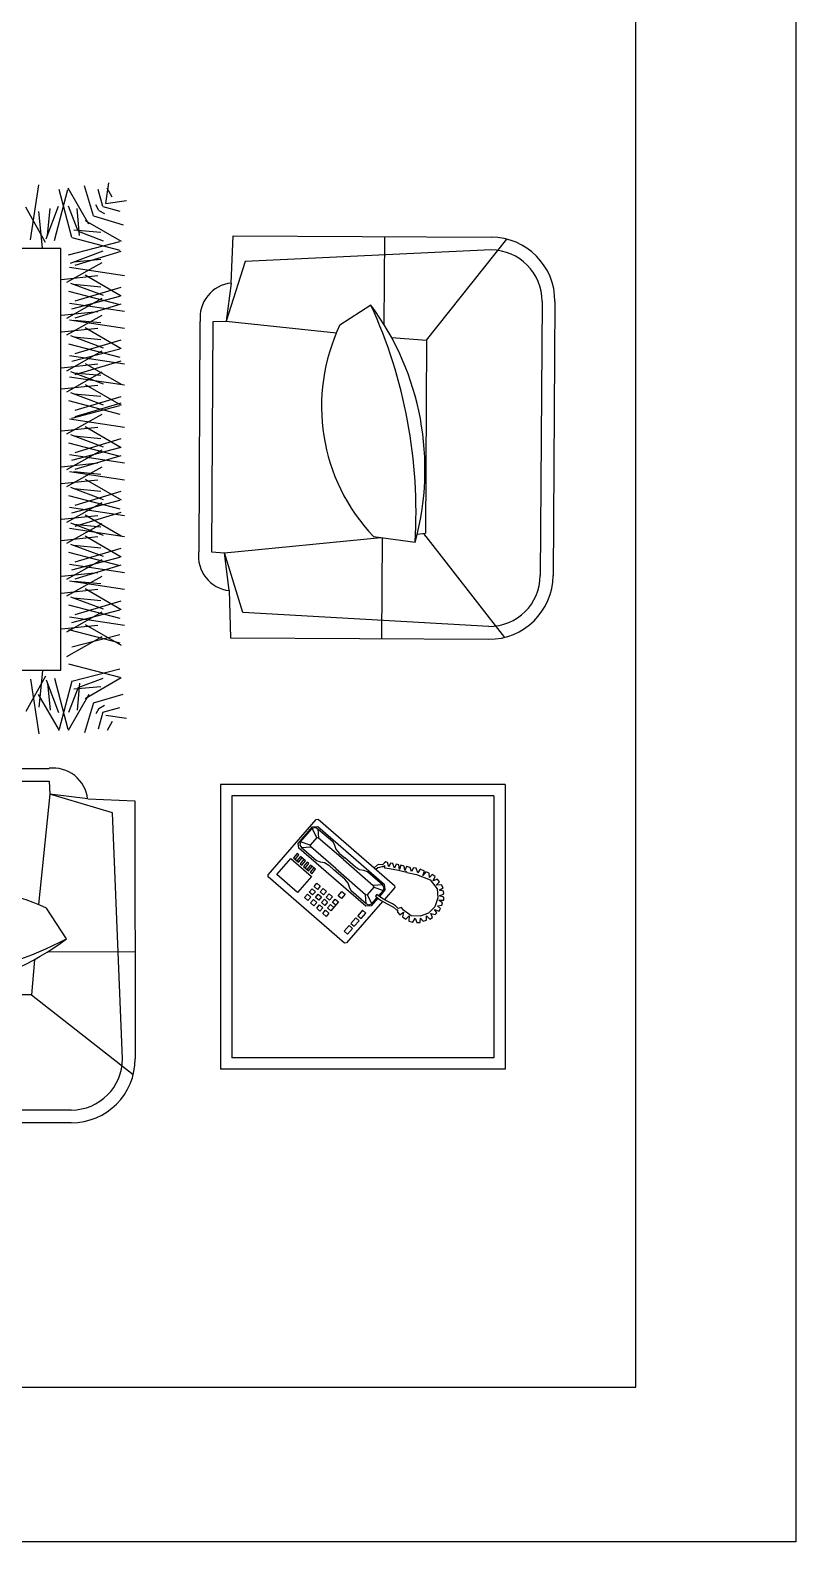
# Model space of a CAD drawing. Header units: inches. Extents: x 10.2 to 52.7, y 13.8 to 38.6.
# Drawn here: x 51.119 to 52.732, y 13.807 to 16.991 of the extents above; entities that cross this region are included whole.
import ezdxf

# ---------------------------------------------------------------- set-up
doc = ezdxf.new("R2010")
doc.units = ezdxf.units.IN
doc.header["$MEASUREMENT"] = 0
for name, color, linetype in [('02', 2, 'Continuous'), ('1', 1, 'Continuous'), ('4', 4, 'Continuous'), ('kadrbm', 4, 'Continuous')]:
    doc.layers.add(name, color=color, linetype=linetype)

# ---------------------------------------------------------------- blocks, each defined once
blk = doc.blocks.new('kadrbm')
at = {"layer": 'kadrbm', "color": 4}
blk.add_lwpolyline([(0, 0), (0, 24.7972), (21, 24.7972), (21, 0), (0, 0)], close=True, dxfattribs=at)
blk.add_lwpolyline([(20.6631, 0.3257), (20.6631, 24.4603), (0.3369, 24.4603), (0.3369, 0.3257), (20.6631, 0.3257)], dxfattribs=at)

msp = doc.modelspace()

# ---------------------------------------------------------------- linework, layer by layer
at = {"layer": '02'}
for p, q in [((51.5426, 16.4587), (51.5467, 16.5584)), ((51.5467, 16.5584), (52.0904, 16.5555)), ((51.5426, 16.4587), (51.5319, 16.3788)), ((52.2247, 16.4198), (52.2208, 15.8425)), ((51.4749, 15.8927), (51.4774, 16.3777)), ((51.5044, 16.3776), (51.5319, 16.3788)), ((51.501, 15.8922), (51.5284, 15.8907)), ((51.5383, 15.8107), (51.5284, 15.8907)), ((51.5383, 15.8107), (51.5414, 15.711)), ((51.5414, 15.711), (52.0851, 15.7082)), ((50.6738, 15.4358), (51.1588, 15.4363)), ((51.1589, 15.4093), (51.1602, 15.3818)), ((51.2403, 15.3717), (51.1602, 15.3818)), ((51.2403, 15.3717), (51.3399, 15.3681)), ((51.3399, 15.3681), (51.3405, 14.8245)), ((51.6204, 15.2121), (51.7216, 15.3286)), ((51.7216, 15.3286), (51.726, 15.3289)), ((51.726, 15.3289), (51.8868, 15.1892)), ((51.6836, 15.2778), (51.714, 15.3127)), ((51.6889, 15.2814), (51.7131, 15.3094)), ((51.7232, 15.2904), (51.7091, 15.2741)), ((51.7131, 15.3094), (51.7195, 15.312)), ((51.7232, 15.2904), (51.7131, 15.3094)), ((51.714, 15.3127), (51.7249, 15.3135)), ((51.7195, 15.312), (51.7252, 15.3091)), ((51.7266, 15.2895), (51.7232, 15.2904)), ((51.7249, 15.3135), (51.8647, 15.1921)), ((51.7252, 15.3091), (51.7566, 15.2818)), ((51.7252, 15.3091), (51.7266, 15.2895)), ((51.779, 15.244), (51.7266, 15.2895)), ((51.6818, 15.2569), (51.6737, 15.2475)), ((51.6853, 15.2538), (51.6818, 15.2569)), ((51.6854, 15.2681), (51.6836, 15.2778)), ((51.8264, 15.1456), (51.6854, 15.2681)), ((51.6889, 15.2814), (51.6871, 15.2747)), ((51.6871, 15.2747), (51.6908, 15.2695)), ((51.7091, 15.2741), (51.6889, 15.2814)), ((51.6908, 15.2695), (51.7104, 15.2709)), ((51.6908, 15.2695), (51.7222, 15.2422)), ((51.7104, 15.2709), (51.7091, 15.2741)), ((51.7628, 15.2254), (51.7104, 15.2709)), ((51.7566, 15.2818), (51.7604, 15.2744)), ((51.7604, 15.2744), (51.7632, 15.2659)), ((51.7632, 15.2659), (51.7704, 15.2576)), ((51.7704, 15.2576), (51.782, 15.2475)), ((51.639, 15.2123), (51.6684, 15.2461)), ((51.6684, 15.2461), (51.7115, 15.2086)), ((51.6737, 15.2475), (51.6842, 15.2384)), ((51.6772, 15.2445), (51.6853, 15.2538)), ((51.6888, 15.2508), (51.6807, 15.2415)), ((51.6842, 15.2384), (51.6923, 15.2478)), ((51.6958, 15.2447), (51.6877, 15.2354)), ((51.6877, 15.2354), (51.6912, 15.2324)), ((51.6993, 15.2417), (51.6888, 15.2508)), ((51.6912, 15.2324), (51.6993, 15.2417)), ((51.7028, 15.2387), (51.6947, 15.2293)), ((51.6947, 15.2293), (51.7052, 15.2202)), ((51.6982, 15.2263), (51.7063, 15.2356)), ((51.7098, 15.2326), (51.7017, 15.2233)), ((51.7063, 15.2356), (51.7028, 15.2387)), ((51.7052, 15.2202), (51.7133, 15.2295)), ((51.7168, 15.2265), (51.7087, 15.2172)), ((51.7203, 15.2235), (51.7098, 15.2326)), ((51.7122, 15.2142), (51.7203, 15.2235)), ((51.7222, 15.2422), (51.7301, 15.2395)), ((51.7301, 15.2395), (51.7389, 15.2379)), ((51.7389, 15.2379), (51.7481, 15.232)), ((51.7481, 15.232), (51.7598, 15.2219)), ((51.7628, 15.2254), (51.8257, 15.1707)), ((51.779, 15.244), (51.8419, 15.1894)), ((51.8042, 15.2283), (51.782, 15.2475)), ((51.8133, 15.2224), (51.8042, 15.2283)), ((51.8499, 15.2325), (51.8436, 15.2267)), ((51.8471, 15.2237), (51.8519, 15.2271)), ((51.854, 15.2339), (51.8499, 15.2325)), ((51.8519, 15.2271), (51.856, 15.2281)), ((51.8614, 15.2333), (51.854, 15.2339)), ((51.856, 15.2281), (51.8608, 15.2293)), ((51.8608, 15.2293), (51.8634, 15.2295)), ((51.8653, 15.2374), (51.8614, 15.2333)), ((51.8634, 15.2295), (51.8655, 15.2319)), ((51.8683, 15.2394), (51.8653, 15.2374)), ((51.8655, 15.2319), (51.8654, 15.227)), ((51.8654, 15.227), (51.8761, 15.2251)), ((51.8717, 15.238), (51.8683, 15.2394)), ((51.8745, 15.2289), (51.8717, 15.238)), ((51.878, 15.2367), (51.8745, 15.2289)), ((51.8761, 15.2251), (51.8954, 15.2215)), ((51.8832, 15.2355), (51.878, 15.2367)), ((51.8867, 15.2258), (51.8832, 15.2355)), ((51.8905, 15.2345), (51.8867, 15.2258)), ((51.8959, 15.2331), (51.8905, 15.2345)), ((51.8971, 15.2234), (51.8959, 15.2331)), ((51.8998, 15.2323), (51.8971, 15.2234)), ((51.907, 15.2301), (51.8998, 15.2323)), ((51.9088, 15.2212), (51.907, 15.2301)), ((51.9122, 15.2294), (51.9088, 15.2212)), ((51.9194, 15.2277), (51.9122, 15.2294)), ((51.9227, 15.2186), (51.9194, 15.2277)), ((51.9265, 15.2268), (51.9227, 15.2186)), ((51.9325, 15.2261), (51.9265, 15.2268)), ((51.9357, 15.216), (51.9325, 15.2261)), ((51.9411, 15.2236), (51.9357, 15.216)), ((51.95, 15.2196), (51.9411, 15.2236)), ((51.6208, 15.2077), (51.6204, 15.2121)), ((51.7815, 15.0681), (51.6208, 15.2077)), ((51.6821, 15.1749), (51.639, 15.2123)), ((51.7115, 15.2086), (51.6821, 15.1749)), ((51.7087, 15.2172), (51.7122, 15.2142)), ((51.7174, 15.1872), (51.7234, 15.1942)), ((51.7234, 15.1942), (51.7304, 15.1881)), ((51.7819, 15.2027), (51.7598, 15.2219)), ((51.789, 15.1944), (51.7819, 15.2027)), ((51.7918, 15.1859), (51.789, 15.1944)), ((51.8222, 15.2208), (51.8133, 15.2224)), ((51.83, 15.2181), (51.8222, 15.2208)), ((51.8615, 15.1908), (51.83, 15.2181)), ((51.8647, 15.1921), (51.8666, 15.1802)), ((51.8954, 15.2215), (51.9094, 15.2181)), ((51.9094, 15.2181), (51.9113, 15.2193)), ((51.9113, 15.2193), (51.9126, 15.217)), ((51.9126, 15.217), (51.9328, 15.2127)), ((51.9328, 15.2127), (51.9618, 15.2012)), ((51.9467, 15.2105), (51.95, 15.2196)), ((51.953, 15.2183), (51.9467, 15.2105)), ((51.9599, 15.2152), (51.953, 15.2183)), ((51.9603, 15.2062), (51.9599, 15.2152)), ((51.9658, 15.2125), (51.9603, 15.2062)), ((51.9618, 15.2012), (51.9766, 15.1825)), ((51.9727, 15.2086), (51.9658, 15.2125)), ((51.9685, 15.1994), (51.9727, 15.2086)), ((51.9774, 15.2025), (51.9685, 15.1994)), ((51.9747, 15.1903), (51.9813, 15.1974)), ((51.9813, 15.1974), (51.9774, 15.2025)), ((51.6971, 15.1639), (51.7032, 15.1709)), ((51.7041, 15.1578), (51.6971, 15.1639)), ((51.7032, 15.1709), (51.7102, 15.1648)), ((51.7102, 15.1648), (51.7041, 15.1578)), ((51.7072, 15.1755), (51.7133, 15.1825)), ((51.7142, 15.1695), (51.7072, 15.1755)), ((51.7133, 15.1825), (51.7203, 15.1764)), ((51.7203, 15.1764), (51.7142, 15.1695)), ((51.7243, 15.1811), (51.7174, 15.1872)), ((51.7201, 15.1644), (51.7261, 15.1714)), ((51.727, 15.1583), (51.7201, 15.1644)), ((51.7304, 15.1881), (51.7243, 15.1811)), ((51.7261, 15.1714), (51.7331, 15.1653)), ((51.7331, 15.1653), (51.727, 15.1583)), ((51.7302, 15.176), (51.7362, 15.183)), ((51.7372, 15.17), (51.7302, 15.176)), ((51.7329, 15.1533), (51.7389, 15.1603)), ((51.7362, 15.183), (51.7432, 15.177)), ((51.7432, 15.177), (51.7372, 15.17)), ((51.7389, 15.1603), (51.7459, 15.1542)), ((51.743, 15.1649), (51.7491, 15.1719)), ((51.75, 15.1588), (51.743, 15.1649)), ((51.7491, 15.1719), (51.756, 15.1658)), ((51.756, 15.1658), (51.75, 15.1588)), ((51.7558, 15.1538), (51.7619, 15.1608)), ((51.7619, 15.1608), (51.7689, 15.1547)), ((51.7679, 15.1678), (51.776, 15.1771)), ((51.7749, 15.1617), (51.7679, 15.1678)), ((51.783, 15.171), (51.7749, 15.1617)), ((51.776, 15.1771), (51.783, 15.171)), ((51.7956, 15.1785), (51.7918, 15.1859)), ((51.8271, 15.1511), (51.7956, 15.1785)), ((51.8257, 15.1707), (51.829, 15.1699)), ((51.8271, 15.1511), (51.8257, 15.1707)), ((51.8432, 15.1862), (51.829, 15.1699)), ((51.829, 15.1699), (51.8391, 15.1509)), ((51.8515, 15.1628), (51.8373, 15.1464)), ((51.8391, 15.1509), (51.8503, 15.1638)), ((51.8615, 15.1908), (51.8419, 15.1894)), ((51.8419, 15.1894), (51.8432, 15.1862)), ((51.8432, 15.1862), (51.8634, 15.1789)), ((51.8498, 15.1702), (51.8468, 15.1667)), ((51.8468, 15.1667), (51.857, 15.1582)), ((51.8597, 15.1628), (51.8498, 15.1702)), ((51.8535, 15.1675), (51.8634, 15.1789)), ((51.8666, 15.1802), (51.8548, 15.1665)), ((51.8687, 15.1579), (51.8597, 15.1628)), ((51.8651, 15.1855), (51.8615, 15.1908)), ((51.8634, 15.1789), (51.8651, 15.1855)), ((51.8871, 15.1849), (51.8653, 15.1598)), ((51.8868, 15.1892), (51.8871, 15.1849)), ((51.9777, 15.1633), (51.9717, 15.1445)), ((51.986, 15.1905), (51.9747, 15.1903)), ((51.9766, 15.1825), (51.9777, 15.1633)), ((51.981, 15.1795), (51.9891, 15.1845)), ((51.9902, 15.1773), (51.981, 15.1795)), ((51.9818, 15.1676), (51.9904, 15.1717)), ((51.9907, 15.1649), (51.9818, 15.1676)), ((51.9891, 15.1845), (51.986, 15.1905)), ((51.9904, 15.1717), (51.9902, 15.1773)), ((51.9907, 15.1583), (51.9907, 15.1649)), ((51.7099, 15.1527), (51.716, 15.1597)), ((51.7169, 15.1467), (51.7099, 15.1527)), ((51.716, 15.1597), (51.723, 15.1537)), ((51.723, 15.1537), (51.7169, 15.1467)), ((51.7228, 15.1416), (51.7288, 15.1486)), ((51.7297, 15.1355), (51.7228, 15.1416)), ((51.7288, 15.1486), (51.7358, 15.1425)), ((51.7358, 15.1425), (51.7297, 15.1355)), ((51.7399, 15.1472), (51.7329, 15.1533)), ((51.7356, 15.1305), (51.7416, 15.1375)), ((51.7426, 15.1244), (51.7356, 15.1305)), ((51.7459, 15.1542), (51.7399, 15.1472)), ((51.7416, 15.1375), (51.7486, 15.1314)), ((51.7486, 15.1314), (51.7426, 15.1244)), ((51.7457, 15.1421), (51.7518, 15.1491)), ((51.7527, 15.1361), (51.7457, 15.1421)), ((51.7518, 15.1491), (51.7587, 15.1431)), ((51.7689, 15.1547), (51.7527, 15.1361)), ((51.7628, 15.1477), (51.7558, 15.1538)), ((51.8617, 15.1557), (51.7859, 15.0684)), ((51.8193, 15.1375), (51.8092, 15.1258)), ((51.8162, 15.1197), (51.8263, 15.1314)), ((51.8263, 15.1314), (51.8193, 15.1375)), ((51.8373, 15.1464), (51.8264, 15.1456)), ((51.8328, 15.1483), (51.8271, 15.1511)), ((51.8391, 15.1509), (51.8328, 15.1483)), ((51.857, 15.1582), (51.8712, 15.1508)), ((51.8823, 15.1511), (51.8687, 15.1579)), ((51.8712, 15.1508), (51.8848, 15.144)), ((51.8885, 15.1469), (51.8823, 15.1511)), ((51.8848, 15.144), (51.8907, 15.1384)), ((51.8945, 15.1413), (51.8885, 15.1469)), ((51.8907, 15.1384), (51.8927, 15.1379)), ((51.8927, 15.1379), (51.8931, 15.133)), ((51.8931, 15.133), (51.8983, 15.1276)), ((51.9012, 15.1429), (51.8945, 15.1413)), ((51.8983, 15.1276), (51.9054, 15.1335)), ((51.9058, 15.1373), (51.9012, 15.1429)), ((51.9054, 15.1335), (51.9037, 15.1234)), ((51.9217, 15.1255), (51.9058, 15.1373)), ((51.9583, 15.1314), (51.9408, 15.1246)), ((51.9717, 15.1445), (51.9583, 15.1314)), ((51.9671, 15.1221), (51.9634, 15.1307)), ((51.9634, 15.1307), (51.9722, 15.128)), ((51.9762, 15.1316), (51.9708, 15.1391)), ((51.9708, 15.1391), (51.9806, 15.1352)), ((51.9722, 15.128), (51.9762, 15.1316)), ((51.9771, 15.1465), (51.9866, 15.1478)), ((51.9833, 15.1407), (51.9771, 15.1465)), ((51.988, 15.1532), (51.9803, 15.1586)), ((51.9803, 15.1586), (51.9907, 15.1583)), ((51.9806, 15.1352), (51.9833, 15.1407)), ((51.9866, 15.1478), (51.988, 15.1532)), ((51.791, 15.1048), (51.7808, 15.0932)), ((51.7878, 15.0871), (51.798, 15.0988)), ((51.798, 15.0988), (51.791, 15.1048)), ((51.8051, 15.1212), (51.795, 15.1095)), ((51.795, 15.1095), (51.802, 15.1034)), ((51.802, 15.1034), (51.8121, 15.1151)), ((51.8121, 15.1151), (51.8051, 15.1212)), ((51.8092, 15.1258), (51.8162, 15.1197)), ((51.9037, 15.1234), (51.9105, 15.1183)), ((51.9105, 15.1183), (51.9177, 15.1252)), ((51.9177, 15.1252), (51.9172, 15.1141)), ((51.9172, 15.1141), (51.9253, 15.1125)), ((51.9408, 15.1246), (51.9217, 15.1255)), ((51.9253, 15.1125), (51.93, 15.1208)), ((51.93, 15.1208), (51.9338, 15.1118)), ((51.9338, 15.1118), (51.9411, 15.1116)), ((51.9411, 15.1116), (51.9418, 15.1205)), ((51.9418, 15.1205), (51.9473, 15.114)), ((51.9473, 15.114), (51.954, 15.1161)), ((51.954, 15.1161), (51.9542, 15.1258)), ((51.9542, 15.1258), (51.9614, 15.1183)), ((51.9614, 15.1183), (51.9671, 15.1221)), ((51.7808, 15.0932), (51.7878, 15.0871)), ((51.7859, 15.0684), (51.7815, 15.0681)), ((51.2056, 14.6893), (50.6296, 14.6887))]:
    msp.add_line(p, q, dxfattribs=at)
for centre, radius, start, end in [((52.0897, 16.4205), 0.135, 359.7029, 89.7029), ((51.5504, 16.3858), 0.0734, 96.128, 186.285), ((51.5469, 15.8836), 0.0734, 173.1208, 263.2778), ((52.0858, 15.8432), 0.135, 269.7029, 359.7029), ((51.1673, 15.3634), 0.0734, 6.4878, 96.6448), ((51.2055, 14.8243), 0.135, 270.0627, 0.0627)]:
    msp.add_arc(centre, radius, start, end, dxfattribs=at)
at = {"layer": '1'}
for p, q in [((51.8654, 16.5567), (51.8644, 16.3718)), ((51.9542, 16.3381), (52.1234, 16.5512)), ((51.5718, 16.5042), (51.5319, 16.3788)), ((52.0902, 16.5285), (51.5718, 16.5042)), ((51.8369, 16.4124), (51.7717, 16.3704)), ((52.1977, 16.42), (52.1938, 15.8426)), ((51.5019, 15.8926), (51.5044, 16.3776)), ((51.5319, 16.3788), (51.7643, 16.3539)), ((51.8804, 16.3442), (51.9542, 16.3381)), ((51.9542, 16.3381), (51.9521, 15.9317)), ((51.8423, 15.9247), (51.9301, 15.9127)), ((51.9346, 15.93), (51.9521, 15.9317)), ((51.9479, 15.9313), (52.1182, 15.7121)), ((51.5284, 15.8907), (51.8578, 15.9226)), ((51.8601, 15.7094), (51.8612, 15.9221)), ((51.567, 15.7649), (51.5284, 15.8907)), ((52.0852, 15.7352), (51.567, 15.7649)), ((50.6739, 15.4088), (51.1589, 15.4093)), ((51.5198, 15.4021), (51.5198, 14.8021)), ((52.1198, 15.4021), (51.5198, 15.4021)), ((52.1198, 15.4021), (52.1198, 14.8021)), ((51.1602, 15.3818), (51.1368, 15.1493)), ((51.2926, 15.3427), (51.1602, 15.3818)), ((51.5438, 15.3781), (51.5438, 14.8261)), ((52.0958, 15.3781), (51.5438, 15.3781)), ((52.0958, 15.3781), (52.0958, 14.8261)), ((51.3135, 14.8245), (51.2926, 15.3427)), ((51.1958, 15.077), (51.1534, 15.142)), ((51.1279, 15.0331), (51.1222, 14.9593)), ((51.3402, 15.0495), (51.1554, 15.0493)), ((51.1222, 14.9593), (50.6293, 14.9587)), ((51.1222, 14.9593), (51.3364, 14.7914)), ((52.0958, 14.8261), (51.5438, 14.8261)), ((52.1198, 14.8021), (51.5198, 14.8021)), ((51.2056, 14.7163), (50.6562, 14.7157))]:
    msp.add_line(p, q, dxfattribs=at)
for centre, radius, start, end in [((52.0897, 16.4205), 0.108, 359.7029, 89.7029), ((51.3697, 16.0667), 0.5813, 344.6309, 36.4958), ((50.8863, 15.9766), 1.0458, 356.4964, 24.6304), ((52.1312, 16.1989), 0.3983, 154.4895, 223.5087), ((50.0828, 15.9978), 1.8697, 357.7885, 357.8303), ((52.0858, 15.8432), 0.108, 269.7029, 359.7029), ((50.9841, 14.7814), 0.3983, 64.8493, 133.8685), ((50.8472, 15.5421), 0.5813, 254.9907, 306.8557), ((50.7806, 15.8868), 0.91, 264.7033, 297.1431), ((51.2055, 14.8243), 0.108, 270.0627, 0.0627)]:
    msp.add_arc(centre, radius, start, end, dxfattribs=at)
at = {"layer": '4'}
for p, q in [((51.1198, 16.5501), (51.1372, 16.6656)), ((51.243, 16.5828), (51.199, 16.6586)), ((51.2527, 16.6007), (51.2338, 16.6633)), ((51.2784, 16.6264), (51.285, 16.6701)), ((51.2919, 16.6399), (51.2811, 16.6586)), ((51.1701, 16.5482), (51.1984, 16.6561)), ((51.2071, 16.555), (51.1805, 16.6561)), ((51.2721, 16.62), (51.2626, 16.6561)), ((51.2784, 16.6264), (51.3222, 16.633)), ((51.1515, 16.5444), (51.1099, 16.6188)), ((51.1452, 16.5329), (51.1373, 16.6097)), ((51.1529, 16.552), (51.1788, 16.6206)), ((51.1557, 16.5592), (51.161, 16.6158)), ((51.22, 16.5679), (51.2001, 16.6206)), ((51.2232, 16.5592), (51.2179, 16.6158)), ((51.2527, 16.6007), (51.3153, 16.5818)), ((51.264, 16.612), (51.2577, 16.6234)), ((51.264, 16.612), (51.2754, 16.6056)), ((51.2721, 16.62), (51.3081, 16.6105)), ((51.2112, 16.5712), (51.2679, 16.5659)), ((51.22, 16.5679), (51.2727, 16.548)), ((51.2349, 16.5909), (51.3106, 16.5469)), ((51.1835, 16.5315), (49.5484, 16.5315)), ((51.1835, 15.6432), (51.1835, 16.5315)), ((51.2002, 16.518), (51.3081, 16.5464)), ((51.2071, 16.555), (51.3081, 16.5284)), ((51.1965, 16.4604), (51.2709, 16.502)), ((51.2041, 16.5009), (51.2727, 16.5268)), ((51.2112, 16.5036), (51.2679, 16.5089)), ((51.2142, 16.4967), (51.3107, 16.5258)), ((51.185, 16.4666), (51.2618, 16.4745)), ((51.2022, 16.4921), (51.3176, 16.4747)), ((51.2349, 16.4759), (51.3106, 16.4319)), ((51.2002, 16.4418), (51.3081, 16.4134)), ((51.2041, 16.4589), (51.2727, 16.433)), ((51.2112, 16.4562), (51.2679, 16.4509)), ((51.2142, 16.4213), (51.3107, 16.4504)), ((51.1965, 16.385), (51.2709, 16.4266)), ((51.2022, 16.4167), (51.3176, 16.3993)), ((51.2071, 16.4048), (51.3081, 16.4314)), ((51.2142, 16.3858), (51.3107, 16.415)), ((51.185, 16.3912), (51.2618, 16.3991)), ((51.1965, 16.3495), (51.2709, 16.3911)), ((51.2022, 16.3812), (51.3176, 16.3638)), ((51.2112, 16.3808), (51.2679, 16.3755)), ((51.185, 16.3557), (51.2618, 16.3637)), ((51.2041, 16.3481), (51.2727, 16.3221)), ((51.2112, 16.3453), (51.2679, 16.34)), ((51.2142, 16.3104), (51.3107, 16.3395)), ((51.2349, 16.365), (51.3106, 16.321)), ((51.1965, 16.2741), (51.2709, 16.3157)), ((51.2002, 16.3309), (51.3081, 16.3025)), ((51.2071, 16.2939), (51.3081, 16.3205)), ((51.185, 16.2803), (51.2618, 16.2883)), ((51.2022, 16.3058), (51.3176, 16.2884)), ((51.2142, 16.2661), (51.3107, 16.2952)), ((51.2349, 16.2896), (51.3106, 16.2456)), ((51.185, 16.236), (51.2618, 16.2439)), ((51.1965, 16.2297), (51.2709, 16.2714)), ((51.2022, 16.2614), (51.3176, 16.244)), ((51.2041, 16.2727), (51.2727, 16.2467)), ((51.2112, 16.2699), (51.2679, 16.2646)), ((51.2349, 16.2453), (51.3106, 16.2013)), ((51.2002, 16.2111), (51.3081, 16.1828)), ((51.2041, 16.2283), (51.2727, 16.2024)), ((51.2112, 16.2255), (51.2679, 16.2202)), ((51.2142, 16.1907), (51.3107, 16.2198)), ((51.1965, 16.141), (51.2709, 16.1826)), ((51.2071, 16.1742), (51.3081, 16.2007)), ((51.2142, 16.1774), (51.3107, 16.2065)), ((51.185, 16.1473), (51.2618, 16.1552)), ((51.2022, 16.1727), (51.3176, 16.1553)), ((51.2349, 16.1566), (51.3106, 16.1126)), ((51.2002, 16.1224), (51.3081, 16.0941)), ((51.2041, 16.1396), (51.2727, 16.1137)), ((51.2112, 16.1368), (51.2679, 16.1315)), ((51.2142, 16.1019), (51.3107, 16.1311)), ((51.1965, 16.0656), (51.2709, 16.1072)), ((51.2022, 16.0973), (51.3176, 16.0799)), ((51.2071, 16.0855), (51.3081, 16.112)), ((51.2142, 16.0665), (51.3107, 16.0956)), ((51.185, 16.0719), (51.2618, 16.0798)), ((51.1965, 16.0301), (51.2709, 16.0718)), ((51.2022, 16.0618), (51.3176, 16.0444)), ((51.2112, 16.0614), (51.2679, 16.0561)), ((51.185, 16.0364), (51.2618, 16.0443)), ((51.2041, 16.0287), (51.2727, 16.0028)), ((51.2112, 16.0259), (51.2679, 16.0206)), ((51.2142, 15.9911), (51.3107, 16.0202)), ((51.2349, 16.0457), (51.3106, 16.0017)), ((51.1965, 15.9547), (51.2709, 15.9964)), ((51.2002, 16.0115), (51.3081, 15.9832)), ((51.2071, 15.9746), (51.3081, 16.0011)), ((51.185, 15.961), (51.2618, 15.9689)), ((51.2022, 15.9864), (51.3176, 15.969)), ((51.2142, 15.9467), (51.3107, 15.9758)), ((51.2349, 15.9703), (51.3106, 15.9263)), ((51.185, 15.9166), (51.2618, 15.9245)), ((51.1965, 15.9104), (51.2709, 15.952)), ((51.2022, 15.9421), (51.3176, 15.9246)), ((51.2041, 15.9533), (51.2727, 15.9274)), ((51.2112, 15.9505), (51.2679, 15.9452)), ((51.2349, 15.9259), (51.3106, 15.8819)), ((51.2041, 15.9089), (51.2727, 15.883)), ((51.2112, 15.9062), (51.2679, 15.9009)), ((51.2142, 15.8713), (51.3107, 15.9004)), ((51.1965, 15.835), (51.2709, 15.8766)), ((51.2002, 15.8918), (51.3081, 15.8634)), ((51.2022, 15.8667), (51.3176, 15.8492)), ((51.2071, 15.8548), (51.3081, 15.8814)), ((51.2142, 15.8358), (51.3107, 15.8649)), ((51.185, 15.8412), (51.2618, 15.8491)), ((51.1965, 15.7995), (51.2709, 15.8411)), ((51.2022, 15.8312), (51.3176, 15.8138)), ((51.2112, 15.8308), (51.2679, 15.8255)), ((51.185, 15.8057), (51.2618, 15.8136)), ((51.2041, 15.798), (51.2727, 15.7721)), ((51.2349, 15.815), (51.3106, 15.771)), ((51.1965, 15.7241), (51.2709, 15.7657)), ((51.2002, 15.7809), (51.3081, 15.7525)), ((51.2071, 15.7439), (51.3081, 15.7705)), ((51.2112, 15.7953), (51.2679, 15.79)), ((51.2142, 15.7604), (51.3107, 15.7895)), ((51.185, 15.7303), (51.2618, 15.7382)), ((51.2022, 15.7558), (51.3176, 15.7383)), ((51.2349, 15.7396), (51.3106, 15.6956)), ((51.1965, 15.6722), (51.2709, 15.7138)), ((51.2002, 15.729), (51.3081, 15.7007)), ((51.2071, 15.692), (51.3081, 15.7186)), ((49.5484, 15.6432), (51.1835, 15.6432)), ((51.1452, 15.6418), (51.1373, 15.565)), ((51.2002, 15.6567), (51.3081, 15.6283)), ((51.2071, 15.6197), (51.3081, 15.6462)), ((51.1515, 15.6302), (51.1099, 15.5559)), ((51.1198, 15.6245), (51.1372, 15.5091)), ((51.1529, 15.6226), (51.1788, 15.554)), ((51.1557, 15.6155), (51.161, 15.5589)), ((51.1701, 15.6265), (51.1984, 15.5186)), ((51.2071, 15.6197), (51.1805, 15.5186)), ((51.22, 15.6067), (51.2001, 15.554)), ((51.2112, 15.6035), (51.2679, 15.6088)), ((51.2232, 15.6155), (51.2179, 15.5589)), ((51.22, 15.6067), (51.2727, 15.6266)), ((51.2349, 15.5837), (51.3106, 15.6278)), ((51.1359, 15.5918), (51.1799, 15.5161)), ((51.243, 15.5918), (51.199, 15.5161)), ((51.2527, 15.574), (51.2338, 15.5114)), ((51.2527, 15.574), (51.3153, 15.5929)), ((51.264, 15.5627), (51.2577, 15.5513)), ((51.2721, 15.5547), (51.2626, 15.5186)), ((51.264, 15.5627), (51.2754, 15.5691)), ((51.2721, 15.5547), (51.3081, 15.5642)), ((51.2784, 15.5483), (51.3222, 15.5417)), ((51.2919, 15.5348), (51.2811, 15.5161))]:
    msp.add_line(p, q, dxfattribs=at)

# ---------------------------------------------------------------- block references
at = {"layer": 'kadrbm'}
msp.add_blockref('kadrbm', (31.7322, 13.8067), dxfattribs=at)

doc.saveas('drawing.dxf')
